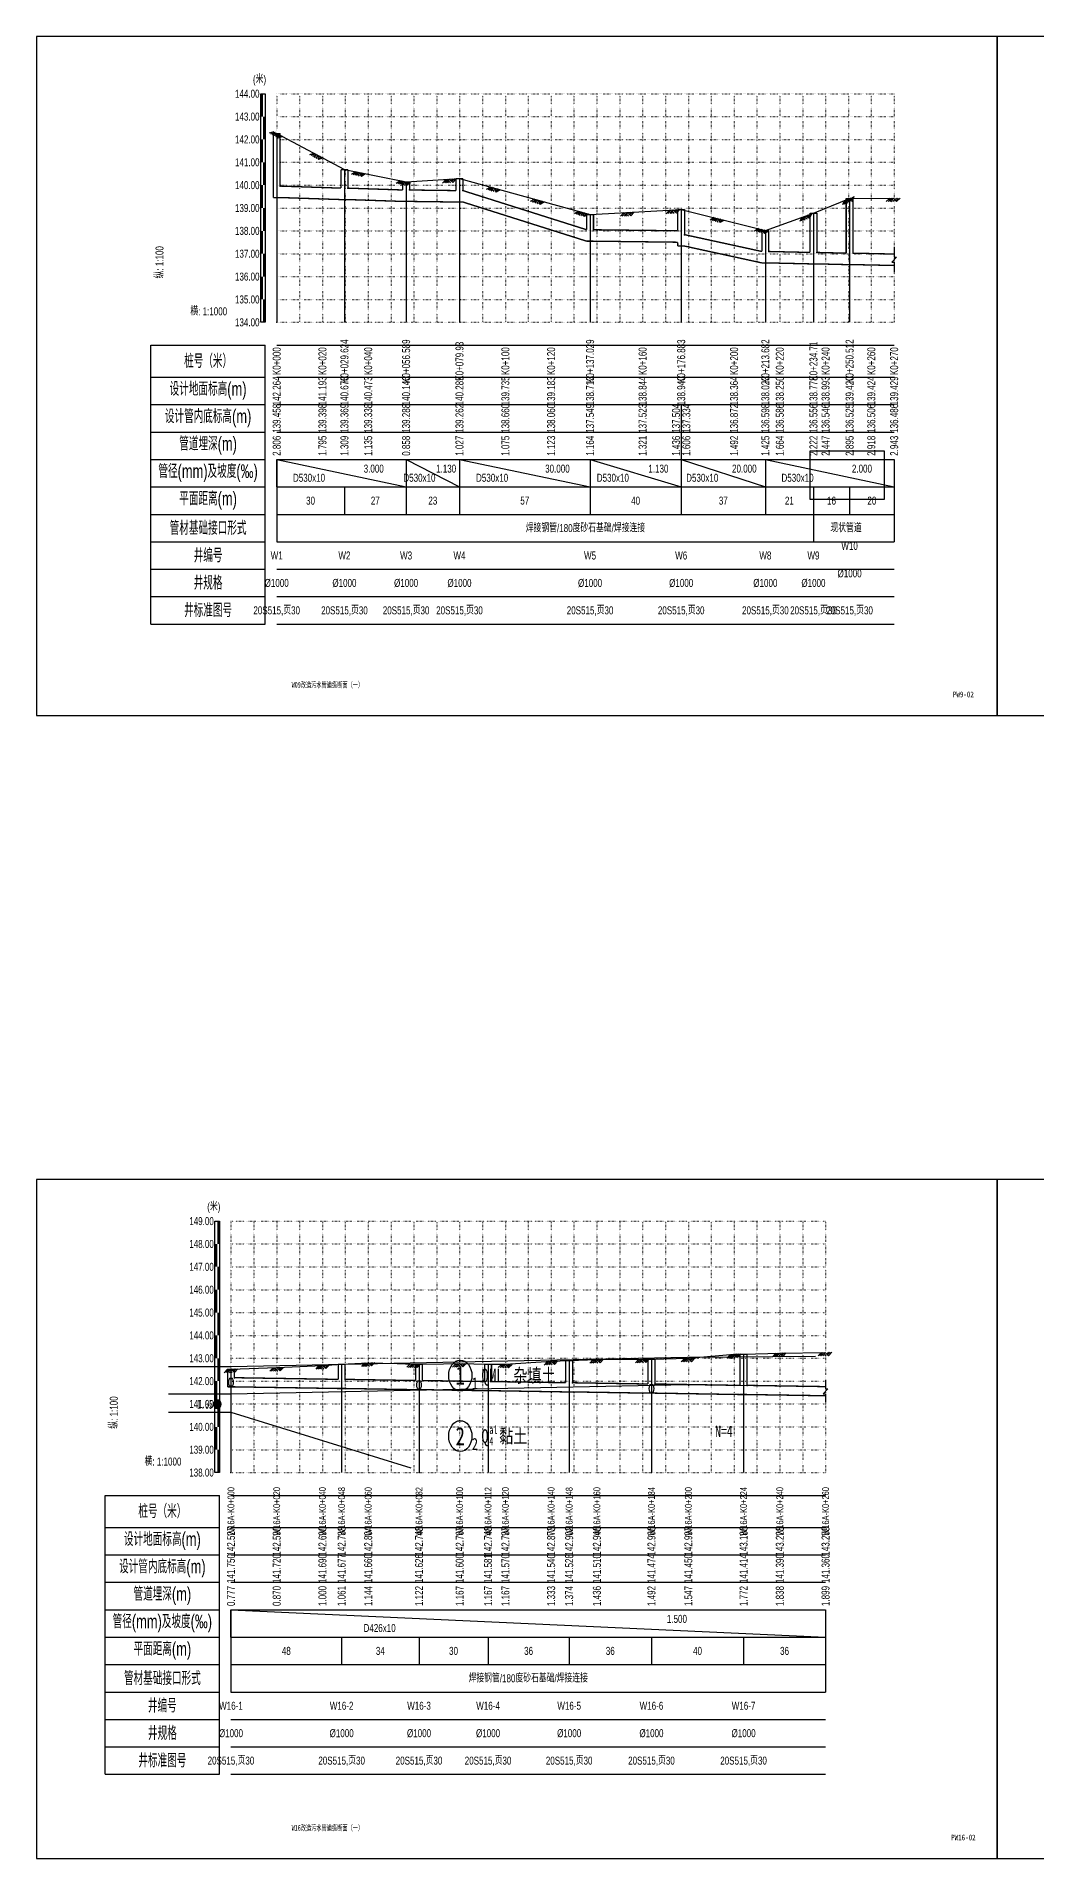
# Model space of a CAD drawing. Extents: x 529262 to 576451, y 2694391 to 2717535.
# Drawn here: x 571451 to 571889, y 2709947 to 2710744 of the extents above; entities that cross this region are included whole.
import ezdxf
from ezdxf.enums import TextEntityAlignment as Align
from ezdxf.xclip import XClip

# ---------------------------------------------------------------- set-up
doc = ezdxf.new("R2010")
doc.units = 0
doc.header["$XCLIPFRAME"] = 0
doc.linetypes.add('DOT', pattern=[6.35, 0, -6.35])
for name, color, linetype in [('GiCAD_PouMian', 7, 'Continuous'), ('GICAD_QUYANG', 7, 'Continuous'), ('GPSCOMMON', 7, 'Continuous'), ('P-说明', 7, 'Continuous'), ('PP-COM', 7, 'Continuous'), ('图框线', 7, 'Continuous'), ('地质-地层符号', 3, 'Continuous'), ('地质-地层线', 7, 'Continuous'), ('地质-地面线', 7, 'Continuous'), ('地质-标贯', 7, 'Continuous'), ('纵断_分栏文字', 7, 'Continuous'), ('纵断_分栏线', 5, 'Continuous'), ('纵断_地面线', 3, 'Continuous'), ('纵断_标注', 2, 'Continuous'), ('纵断_标注_支管', 2, 'Continuous'), ('纵断_表头', 2, 'Continuous'), ('纵断_设计线', 1, 'Continuous'), ('纵断_高程网格', 8, 'DOT')]:
    doc.layers.add(name, color=color, linetype=linetype)
for name, color, linetype, lineweight in [('外框_TK', 2, 'Continuous', 15), ('纵断污水井', 7, 'Continuous', 60), ('纵断污水管', 224, 'Continuous', 60)]:
    doc.layers.add(name, color=color, linetype=linetype, lineweight=lineweight)
doc.styles.add('JieTuHzTxt', font='smsim.shx', dxfattribs={"width": 0.7, "bigfont": 'smfs.shx'})
doc.styles.add('SEMDI', font='smsim.shx', dxfattribs={"width": 0.75, "bigfont": 'smfs.shx'})
doc.styles.get("Standard").update_dxf_attribs({"font": '', "height": 2.5, "bigfont": 'smfs.shx'})
doc.styles.add('地层编号', font='', dxfattribs={"width": 0.7, "height": 4})
doc.styles.add('宋体', font='', dxfattribs={"width": 0.75})
doc.styles.add('岩土名称', font='', dxfattribs={"width": 0.7, "height": 3})
doc.styles.add('时代', font='', dxfattribs={"width": 0.7, "height": 3})
doc.styles.add('标贯动探', font='', dxfattribs={"width": 0.7, "height": 2.5})
doc.styles.get('Standard').set_extended_font_data('FangSong_GB2312')
doc.styles.get('地层编号').set_extended_font_data('FangSong_GB2312')
doc.styles.get('宋体').set_extended_font_data('SimSun')
doc.styles.get('岩土名称').set_extended_font_data('FangSong_GB2312')
doc.styles.get('时代').set_extended_font_data('FangSong_GB2312')
doc.styles.get('标贯动探').set_extended_font_data('FangSong_GB2312')
doc.linetypes.add('bzhjcx', pattern='A,0.001,[2,XX1.shx,S=1,R=0,X=1,Y=0],-2', length=2.001)

# ---------------------------------------------------------------- blocks, each defined once
blk = doc.blocks.new('A3WK')
at = {"layer": '图框线'}
blk.add_lwpolyline([(0, 0), (420, 0), (420, 297), (0, 297), (0, 0)], dxfattribs=at)
blk = doc.blocks.new('市政排水（YZ）_zdbt')
at = {"color": 0, "linetype": 'ByBlock', "lineweight": -2}
for p, q in [((-50, 0), (0, 0)), ((-50, -122), (-50, 0)), ((0, -122), (0, 0)), ((-50, -14), (0, -14)), ((-50, -26), (0, -26)), ((-50, -38), (0, -38)), ((-50, -50), (0, -50)), ((-50, -62), (0, -62)), ((-50, -74), (0, -74)), ((-50, -86), (0, -86)), ((-50, -98), (0, -98)), ((-50, -110), (0, -110)), ((-50, -122), (0, -122))]:
    blk.add_line(p, q, dxfattribs=at)
at = {"color": 0, "linetype": 'ByBlock', "lineweight": -2, "char_height": 6, "attachment_point": 5, "style": 'JieTuHzTxt'}
for s, insert in [('桩号（米）', (-25, -7)), ('设计地面标高(m)', (-25, -20)), ('设计管内底标高(m)', (-25, -32)), ('管道埋深(m)', (-25, -44)), ('管径(mm)及坡度(‰)', (-25, -56)), ('平面距离(m)', (-25, -68)), ('管材基础接口形式', (-25, -80)), ('井编号', (-25, -92)), ('井规格', (-25, -104)), ('井标准图号', (-25, -116))]:
    blk.add_mtext(s, dxfattribs=dict(at, insert=insert))
blk = doc.blocks.new('VSDesignLineBlock')
at = {"color": 0, "linetype": 'Continuous'}
for p, q in [((-1.5, 0), (-3, -1.5)), ((-0.75, 0), (-2.25, -1.5)), ((0, 0), (-1.5, -1.5)), ((0, 0), (1.5, -1.5)), ((1.5, 0), (0.75, -0.75)), ((2.25, 0), (1.12, -1.12)), ((3, 0), (1.5, -1.5)), ((-0.98, -0.98), (-0.46, -1.5)), ((-0.5, -0.5), (0.5, -1.5))]:
    blk.add_line(p, q, dxfattribs=at)
blk = doc.blocks.new('A$C1B0B6F20')
at = {"layer": 'GiCAD_PouMian'}
h = blk.add_hatch(color=8, dxfattribs=at)
edge = h.paths.add_edge_path()
edge.add_arc((-4, -8.25), 1, 0, 360)
at = {"layer": 'GICAD_QUYANG', "color": 8}
blk.add_circle((-4, -8.25), 1, dxfattribs=at)
at = {"layer": '地质-地层符号', "color": 8, "linetype": 'Continuous'}
for centre in [(66.86, -1.98), (199.99, -1.12), (66.86, -15.23), (199.99, -19.25), (66.86, -33.1), (199.99, -42.62)]:
    blk.add_ellipse(centre, major_axis=(0, 3.38), ratio=1, dxfattribs=at)
at = {"layer": '地质-地层线', "color": 8}
for p, q in [((0, -6), (132.95, -3.95)), ((132.95, -3.95), (266.25, -5.29)), ((-20, -6), (0, -6)), ((266.25, -5.29), (286.25, -5.29))]:
    blk.add_line(p, q, dxfattribs=at)
at = {"layer": '地质-地层线', "color": 8, "linetype": 'bzhjcx'}
for p, q in [((-20, -10), (0, -10)), ((0, -10), (132.95, -40.95)), ((132.95, -40.95), (266.25, -26.79)), ((266.25, -26.79), (286.25, -26.79))]:
    blk.add_line(p, q, dxfattribs=at)
at = {"layer": '地质-地面线', "color": 8, "linetype": 'Continuous'}
for p, q in [((-20, 0), (0, 0)), ((0, 0), (132.95, 2.05)), ((132.95, 2.05), (266.25, 2.71)), ((266.25, 2.71), (286.25, 2.71))]:
    blk.add_line(p, q, dxfattribs=at)
at = {"layer": 'GICAD_QUYANG', "color": 8, "linetype": 'Continuous', "width": 0.7}
blk.add_text('1.65', height=2, dxfattribs=at).set_placement((-9.87, -9.25))
at = {"layer": '地质-地层符号', "color": 8, "linetype": 'Continuous'}
for s, height, style, p in [('1', 4, '地层编号', (198.6, -3.12)), ('Q', 3, '时代', (206.17, -2.62)), ('ML', 3, '时代', (208.45, -2.62)), ('杂填土', 3, '岩土名称', (215.47, -2.62)), ('1', 4, '地层编号', (65.48, -3.98)), ('1', 2.6, '地层编号', (70.24, -4.98)), ('Q', 3, '时代', (73.04, -3.48)), ('ML', 3, '时代', (75.32, -3.48)), ('杂填土', 3, '岩土名称', (82.35, -3.48)), ('1', 2.6, '地层编号', (203.37, -4.12)), ('2', 4, '地层编号', (65.48, -17.23)), ('2', 2.6, '地层编号', (70.24, -18.23)), ('Q', 3, '时代', (73.04, -16.73)), ('黏土', 3, '岩土名称', (78.19, -16.73)), ('2', 4, '地层编号', (198.6, -21.25)), ('2', 2.6, '地层编号', (203.37, -22.25)), ('Q', 3, '时代', (206.17, -20.75)), ('黏土', 3, '岩土名称', (211.32, -20.75)), ('5', 4, '地层编号', (65.48, -35.1)), ('C', 3, '时代', (71.24, -34.6)), ('石灰岩', 3, '岩土名称', (74.32, -34.6)), ('5', 4, '地层编号', (198.6, -44.62)), ('C', 3, '时代', (204.37, -44.12)), ('石灰岩', 3, '岩土名称', (207.45, -44.12))]:
    blk.add_text(s, height=height, dxfattribs=dict(at, style=style)).set_placement(p)
at = {"layer": '地质-地层符号', "color": 8, "linetype": 'Continuous', "style": '时代', "width": 0.8}
for s, p in [('4', (75.32, -17.23)), ('al', (75.32, -14.73)), ('4', (208.45, -21.25)), ('al', (208.45, -18.75))]:
    blk.add_text(s, height=1.8, dxfattribs=at).set_placement(p)
at = {"layer": '地质-标贯', "color": 8, "linetype": 'Continuous', "style": '标贯动探'}
for s, p in [('N=4', (141.15, -15.45)), ('N=5', (274.45, -21.79))]:
    blk.add_text(s, height=2.5, dxfattribs=at).set_placement(p)
blk = doc.blocks.new('A3_CdSzy')
at = {"layer": '外框_TK', "const_width": 0.1}
blk.add_lwpolyline([(0, 297), (420, 297), (420, 0), (0, 0)], close=True, dxfattribs=at)

msp = doc.modelspace()

# ---------------------------------------------------------------- linework, layer by layer
for p in [(571557.768, 2710678.095), (571587.392, 2710677.206), (571614.356, 2710676.398), (571637.697, 2710676.134), (571694.797, 2710659.004), (571734.65, 2710656.854), (571771.449, 2710649.498), (571792.478, 2710649.077), (571808.279, 2710648.761), (571537.769, 2710156.858), (571586.165, 2710156.132), (571620.007, 2710155.624), (571650.19, 2710155.171), (571685.656, 2710154.639), (571721.643, 2710154.1), (571761.921, 2710153.495)]:
    msp.add_point(p)
at = {"layer": 'Defpoints', "color": 1}
msp.add_lwpolyline([(571789.503, 2710562.229), (571821.869, 2710562.229), (571821.869, 2710541.018), (571789.503, 2710541.018)], close=True, dxfattribs=at)
at = {"layer": 'GPSCOMMON'}
for p in [(571556.268, 2710618.514), (571536.269, 2710115.361)]:
    msp.add_point(p, dxfattribs=at)
at = {"layer": 'PP-COM'}
for p, q in [((571451.269, 2710446.518), (576451.269, 2710446.518)), ((571451.269, 2709946.518), (576451.269, 2709946.518))]:
    msp.add_line(p, q, dxfattribs=at)
at = {"layer": '纵断_分栏文字'}
for p, q in [((571554.768, 2710701.149), (571557.768, 2710701.149)), ((571584.392, 2710685.291), (571587.392, 2710685.291)), ((571611.356, 2710679.971), (571614.356, 2710679.971)), ((571634.697, 2710681.407), (571637.697, 2710681.407)), ((571805.279, 2710672.709), (571808.279, 2710672.709)), ((571691.797, 2710665.638), (571694.797, 2710665.638)), ((571731.65, 2710667.915), (571734.65, 2710667.915)), ((571789.478, 2710666.293), (571792.478, 2710666.293)), ((571768.449, 2710658.745), (571771.449, 2710658.745)), ((571733.15, 2710582.514), (571733.15, 2710570.514)), ((571733.15, 2710570.514), (571733.15, 2710558.514)), ((571556.268, 2710558.514), (571556.268, 2710546.514)), ((571556.268, 2710558.514), (571556.268, 2710546.514)), ((571556.268, 2710546.514), (571556.268, 2710558.514)), ((571556.268, 2710558.514), (571612.856, 2710546.514)), ((571612.856, 2710558.514), (571612.856, 2710546.514)), ((571612.856, 2710558.514), (571636.197, 2710546.514)), ((571636.197, 2710558.514), (571636.197, 2710546.514)), ((571636.197, 2710558.514), (571693.297, 2710546.514)), ((571693.297, 2710558.514), (571693.297, 2710546.514)), ((571693.297, 2710558.514), (571733.15, 2710546.514)), ((571733.15, 2710558.514), (571733.15, 2710546.514)), ((571733.15, 2710558.514), (571769.949, 2710546.514)), ((571769.949, 2710558.514), (571769.949, 2710546.514)), ((571769.949, 2710558.514), (571826.268, 2710546.514)), ((571826.268, 2710558.514), (571826.268, 2710546.514)), ((571556.268, 2710546.514), (571556.268, 2710534.514)), ((571585.892, 2710546.514), (571585.892, 2710534.514)), ((571612.856, 2710546.514), (571612.856, 2710534.514)), ((571636.197, 2710546.514), (571636.197, 2710534.514)), ((571693.297, 2710546.514), (571693.297, 2710534.514)), ((571733.15, 2710546.514), (571733.15, 2710534.514)), ((571769.949, 2710546.514), (571769.949, 2710534.514)), ((571790.978, 2710546.514), (571790.978, 2710522.514)), ((571806.779, 2710546.514), (571806.779, 2710534.514)), ((571826.268, 2710546.514), (571826.268, 2710534.514)), ((571556.268, 2710534.514), (571556.268, 2710522.514)), ((571556.268, 2710534.514), (571556.268, 2710522.514)), ((571826.268, 2710534.514), (571826.268, 2710522.514)), ((571583.165, 2710162.739), (571586.165, 2710162.739)), ((571617.007, 2710162.844), (571620.007, 2710162.844)), ((571647.19, 2710162.845), (571650.19, 2710162.845)), ((571682.656, 2710164.379), (571685.656, 2710164.379)), ((571718.643, 2710165.016), (571721.643, 2710165.016)), ((571758.921, 2710167.221), (571761.921, 2710167.221)), ((571534.769, 2710160.631), (571537.769, 2710160.631)), ((571536.269, 2710055.361), (571536.269, 2710043.361)), ((571536.269, 2710055.361), (571536.269, 2710043.361)), ((571536.269, 2710043.361), (571536.269, 2710055.361)), ((571536.269, 2710055.361), (571796.269, 2710043.361)), ((571796.269, 2710055.361), (571796.269, 2710043.361)), ((571536.269, 2710043.361), (571536.269, 2710031.361)), ((571584.665, 2710043.361), (571584.665, 2710031.361)), ((571618.507, 2710043.361), (571618.507, 2710031.361)), ((571648.69, 2710043.361), (571648.69, 2710031.361)), ((571684.156, 2710043.361), (571684.156, 2710031.361)), ((571720.143, 2710043.361), (571720.143, 2710031.361)), ((571760.421, 2710043.361), (571760.421, 2710031.361)), ((571796.269, 2710043.361), (571796.269, 2710031.361)), ((571536.269, 2710031.361), (571536.269, 2710019.361)), ((571536.269, 2710031.361), (571536.269, 2710019.361)), ((571796.269, 2710031.361), (571796.269, 2710019.361))]:
    msp.add_line(p, q, dxfattribs=at)
at = {"layer": '纵断_分栏线'}
for p, q in [((571556.268, 2710608.514), (571826.268, 2710608.514)), ((571556.268, 2710594.514), (571826.268, 2710594.514)), ((571556.268, 2710582.514), (571826.268, 2710582.514)), ((571556.268, 2710570.514), (571826.268, 2710570.514)), ((571556.268, 2710558.514), (571826.268, 2710558.514)), ((571556.268, 2710546.514), (571826.268, 2710546.514)), ((571556.268, 2710534.514), (571826.268, 2710534.514)), ((571556.268, 2710522.514), (571826.268, 2710522.514)), ((571556.268, 2710510.514), (571826.268, 2710510.514)), ((571556.268, 2710498.514), (571826.268, 2710498.514)), ((571556.268, 2710486.514), (571826.268, 2710486.514)), ((571536.269, 2710105.361), (571796.269, 2710105.361)), ((571536.269, 2710091.361), (571796.269, 2710091.361)), ((571536.269, 2710079.361), (571796.269, 2710079.361)), ((571536.269, 2710067.361), (571796.269, 2710067.361)), ((571536.269, 2710055.361), (571796.269, 2710055.361)), ((571536.269, 2710043.361), (571796.269, 2710043.361)), ((571536.269, 2710031.361), (571796.269, 2710031.361)), ((571536.269, 2710019.361), (571796.269, 2710019.361)), ((571536.269, 2710007.361), (571796.269, 2710007.361)), ((571536.269, 2709995.361), (571796.269, 2709995.361)), ((571536.269, 2709983.361), (571796.269, 2709983.361))]:
    msp.add_line(p, q, dxfattribs=at)
at = {"layer": '纵断_地面线'}
msp.add_lwpolyline([(571536.269, 2710160.631), (571556.269, 2710161.261), (571576.269, 2710162.261), (571584.665, 2710162.739), (571596.27, 2710163.401), (571596.348, 2710163.399), (571609.016, 2710163.031), (571616.27, 2710162.821), (571618.507, 2710162.844), (571629.223, 2710162.957), (571636.27, 2710163.031), (571648.69, 2710162.845), (571656.27, 2710162.731), (571676.27, 2710164.091), (571684.156, 2710164.379), (571696.27, 2710164.821), (571716.27, 2710164.941), (571720.143, 2710165.016), (571736.27, 2710165.331), (571756.27, 2710167.111), (571760.421, 2710167.221), (571776.27, 2710167.641), (571796.269, 2710167.951)], dxfattribs=at)
at = {"layer": '纵断_标注'}
for p, q in [((571556.268, 2710701.149), (571556.268, 2710618.514)), ((571585.892, 2710685.291), (571585.892, 2710618.514)), ((571612.856, 2710679.971), (571612.856, 2710618.514)), ((571636.197, 2710681.407), (571636.197, 2710618.514)), ((571806.779, 2710672.709), (571806.779, 2710618.514)), ((571693.297, 2710665.638), (571693.297, 2710618.514)), ((571733.15, 2710667.915), (571733.15, 2710618.514)), ((571790.978, 2710666.293), (571790.978, 2710618.514)), ((571769.949, 2710658.745), (571769.949, 2710618.514)), ((571584.665, 2710162.739), (571584.665, 2710115.361)), ((571618.507, 2710162.844), (571618.507, 2710115.361)), ((571648.69, 2710162.845), (571648.69, 2710115.361)), ((571684.156, 2710164.379), (571684.156, 2710115.361)), ((571720.143, 2710165.016), (571720.143, 2710115.361)), ((571760.421, 2710167.221), (571760.421, 2710115.361)), ((571536.269, 2710160.631), (571536.269, 2710115.361))]:
    msp.add_line(p, q, dxfattribs=at)
for points in [[(571501.268, 2710618.514, 0, 0, 0), (571501.268, 2710643.847, 1, 0, 0), (571501.268, 2710651.847, 0, 0, 0)], [(571501.268, 2710618.514, 0, 0, 0), (571526.601, 2710618.514, 1, 0, 0), (571534.601, 2710618.514, 0, 0, 0)], [(571481.269, 2710115.361, 0, 0, 0), (571481.269, 2710140.694, 1, 0, 0), (571481.269, 2710148.694, 0, 0, 0)], [(571481.269, 2710115.361, 0, 0, 0), (571506.603, 2710115.361, 1, 0, 0), (571514.603, 2710115.361, 0, 0, 0)]]:
    msp.add_lwpolyline(points, format="xyseb", dxfattribs=at)
for points in [[(571826.268, 2710651.371), (571826.268, 2710646.971), (571827.268, 2710646.971), (571825.268, 2710644.771), (571826.268, 2710644.771), (571826.268, 2710640.371)], [(571796.269, 2710155.958), (571796.269, 2710152.058), (571797.269, 2710152.058), (571795.269, 2710149.858), (571796.269, 2710149.858), (571796.269, 2710145.958)]]:
    msp.add_lwpolyline(points, dxfattribs=at)
msp.add_point((571731.65, 2710652.704), dxfattribs=at)
at = {"layer": '纵断_标注_支管'}
for p in [(571536.269, 2710115.361), (571618.507, 2710115.361), (571720.143, 2710115.361)]:
    msp.add_point(p, dxfattribs=at)
at = {"layer": '纵断_表头', "const_width": 1}
for points in [[(571549.768, 2710708.514), (571549.768, 2710718.514)], [(571550.768, 2710698.514), (571550.768, 2710708.514)], [(571549.768, 2710688.514), (571549.768, 2710698.514)], [(571550.768, 2710678.514), (571550.768, 2710688.514)], [(571549.768, 2710668.514), (571549.768, 2710678.514)], [(571550.768, 2710658.514), (571550.768, 2710668.514)], [(571549.768, 2710648.514), (571549.768, 2710658.514)], [(571550.768, 2710638.514), (571550.768, 2710648.514)], [(571549.768, 2710628.514), (571549.768, 2710638.514)], [(571550.768, 2710618.514), (571550.768, 2710628.514)], [(571530.769, 2710215.361), (571530.769, 2710225.361)], [(571529.769, 2710205.361), (571529.769, 2710215.361)], [(571530.769, 2710195.361), (571530.769, 2710205.361)], [(571529.769, 2710185.361), (571529.769, 2710195.361)], [(571530.769, 2710175.361), (571530.769, 2710185.361)], [(571529.769, 2710165.361), (571529.769, 2710175.361)], [(571530.769, 2710155.361), (571530.769, 2710165.361)], [(571529.769, 2710145.361), (571529.769, 2710155.361)], [(571530.769, 2710135.361), (571530.769, 2710145.361)], [(571529.769, 2710125.361), (571529.769, 2710135.361)], [(571530.769, 2710115.361), (571530.769, 2710125.361)]]:
    msp.add_lwpolyline(points, dxfattribs=at)
at = {"layer": '纵断_表头'}
for points in [[(571551.268, 2710618.514), (571549.268, 2710618.514), (571549.268, 2710718.514), (571551.268, 2710718.514), (571551.268, 2710618.514)], [(571531.269, 2710115.361), (571529.269, 2710115.361), (571529.269, 2710225.361), (571531.269, 2710225.361), (571531.269, 2710115.361)]]:
    msp.add_lwpolyline(points, dxfattribs=at)
at = {"layer": '纵断_设计线'}
for points in [[(571556.268, 2710701.149), (571585.892, 2710685.291), (571612.856, 2710679.971), (571636.197, 2710681.407), (571693.297, 2710665.638), (571733.15, 2710667.915), (571769.949, 2710658.745), (571790.978, 2710666.293), (571806.779, 2710672.709), (571826.268, 2710672.808)], [(571536.269, 2710160.631), (571556.269, 2710161.261), (571576.269, 2710162.261), (571584.665, 2710162.739), (571596.27, 2710163.401), (571596.348, 2710163.399), (571609.016, 2710163.031), (571616.27, 2710162.821), (571618.507, 2710162.844), (571629.223, 2710162.957), (571636.27, 2710163.031), (571648.69, 2710162.845), (571656.27, 2710162.731), (571676.27, 2710164.091), (571684.156, 2710164.379), (571696.27, 2710164.821), (571716.27, 2710164.941), (571720.143, 2710165.016), (571736.27, 2710165.331), (571756.27, 2710167.111), (571760.421, 2710167.221), (571776.27, 2710167.641), (571796.269, 2710167.951)]]:
    msp.add_lwpolyline(points, dxfattribs=at)
at = {"layer": '纵断_高程网格', "ltscale": 0.0787}
for p, q in [((571556.268, 2710718.514), (571826.268, 2710718.514)), ((571556.268, 2710718.514), (571556.268, 2710618.514)), ((571566.268, 2710718.514), (571566.268, 2710618.514)), ((571576.268, 2710718.514), (571576.268, 2710618.514)), ((571586.268, 2710718.514), (571586.268, 2710618.514)), ((571596.268, 2710718.514), (571596.268, 2710618.514)), ((571606.268, 2710718.514), (571606.268, 2710618.514)), ((571616.268, 2710718.514), (571616.268, 2710618.514)), ((571626.268, 2710718.514), (571626.268, 2710618.514)), ((571636.268, 2710718.514), (571636.268, 2710618.514)), ((571646.268, 2710718.514), (571646.268, 2710618.514)), ((571656.268, 2710718.514), (571656.268, 2710618.514)), ((571666.268, 2710718.514), (571666.268, 2710618.514)), ((571676.268, 2710718.514), (571676.268, 2710618.514)), ((571686.268, 2710718.514), (571686.268, 2710618.514)), ((571696.268, 2710718.514), (571696.268, 2710618.514)), ((571706.268, 2710718.514), (571706.268, 2710618.514)), ((571716.268, 2710718.514), (571716.268, 2710618.514)), ((571726.268, 2710718.514), (571726.268, 2710618.514)), ((571736.268, 2710718.514), (571736.268, 2710618.514)), ((571746.268, 2710718.514), (571746.268, 2710618.514)), ((571756.268, 2710718.514), (571756.268, 2710618.514)), ((571766.268, 2710718.514), (571766.268, 2710618.514)), ((571776.268, 2710718.514), (571776.268, 2710618.514)), ((571786.268, 2710718.514), (571786.268, 2710618.514)), ((571796.268, 2710718.514), (571796.268, 2710618.514)), ((571806.268, 2710718.514), (571806.268, 2710618.514)), ((571816.268, 2710718.514), (571816.268, 2710618.514)), ((571826.268, 2710718.514), (571826.268, 2710618.514)), ((571556.268, 2710708.514), (571826.268, 2710708.514)), ((571556.268, 2710698.514), (571826.268, 2710698.514)), ((571556.268, 2710688.514), (571826.268, 2710688.514)), ((571556.268, 2710678.514), (571826.268, 2710678.514)), ((571556.268, 2710668.514), (571826.268, 2710668.514)), ((571556.268, 2710658.514), (571826.268, 2710658.514)), ((571556.268, 2710648.514), (571826.268, 2710648.514)), ((571556.268, 2710638.514), (571826.268, 2710638.514)), ((571556.268, 2710628.514), (571826.268, 2710628.514)), ((571556.268, 2710618.514), (571826.268, 2710618.514)), ((571536.269, 2710225.361), (571796.269, 2710225.361)), ((571536.269, 2710225.361), (571536.269, 2710115.361)), ((571546.269, 2710225.361), (571546.269, 2710115.361)), ((571556.269, 2710225.361), (571556.269, 2710115.361)), ((571566.269, 2710225.361), (571566.269, 2710115.361)), ((571576.269, 2710225.361), (571576.269, 2710115.361)), ((571586.269, 2710225.361), (571586.269, 2710115.361)), ((571596.269, 2710225.361), (571596.269, 2710115.361)), ((571606.269, 2710225.361), (571606.269, 2710115.361)), ((571616.269, 2710225.361), (571616.269, 2710115.361)), ((571626.269, 2710225.361), (571626.269, 2710115.361)), ((571636.269, 2710225.361), (571636.269, 2710115.361)), ((571646.269, 2710225.361), (571646.269, 2710115.361)), ((571656.269, 2710225.361), (571656.269, 2710115.361)), ((571666.269, 2710225.361), (571666.269, 2710115.361)), ((571676.269, 2710225.361), (571676.269, 2710115.361)), ((571686.269, 2710225.361), (571686.269, 2710115.361)), ((571696.269, 2710225.361), (571696.269, 2710115.361)), ((571706.269, 2710225.361), (571706.269, 2710115.361)), ((571716.269, 2710225.361), (571716.269, 2710115.361)), ((571726.269, 2710225.361), (571726.269, 2710115.361)), ((571736.269, 2710225.361), (571736.269, 2710115.361)), ((571746.269, 2710225.361), (571746.269, 2710115.361)), ((571756.269, 2710225.361), (571756.269, 2710115.361)), ((571766.269, 2710225.361), (571766.269, 2710115.361)), ((571776.269, 2710225.361), (571776.269, 2710115.361)), ((571786.269, 2710225.361), (571786.269, 2710115.361)), ((571796.269, 2710225.361), (571796.269, 2710115.361)), ((571536.269, 2710215.361), (571796.269, 2710215.361)), ((571536.269, 2710205.361), (571796.269, 2710205.361)), ((571536.269, 2710195.361), (571796.269, 2710195.361)), ((571536.269, 2710185.361), (571796.269, 2710185.361)), ((571536.269, 2710175.361), (571796.269, 2710175.361)), ((571536.269, 2710165.361), (571796.269, 2710165.361)), ((571536.269, 2710155.361), (571796.269, 2710155.361)), ((571536.269, 2710145.361), (571796.269, 2710145.361)), ((571536.269, 2710135.361), (571796.269, 2710135.361)), ((571536.269, 2710125.361), (571796.269, 2710125.361)), ((571536.269, 2710115.361), (571796.269, 2710115.361))]:
    msp.add_line(p, q, dxfattribs=at)
at = {"layer": '纵断污水井', "const_width": 0.6}
for points in [[(571554.768, 2710701.149), (571554.768, 2710673.095)], [(571557.768, 2710701.149), (571557.768, 2710678.094)], [(571584.392, 2710685.291), (571584.392, 2710677.206)], [(571587.392, 2710685.291), (571587.392, 2710677.204)], [(571611.356, 2710679.971), (571611.356, 2710676.398)], [(571614.356, 2710679.971), (571614.356, 2710676.394)], [(571634.697, 2710681.407), (571634.697, 2710676.134)], [(571637.697, 2710681.407), (571637.697, 2710676.134)], [(571554.768, 2710673.094), (571557.768, 2710673.094)], [(571584.392, 2710672.204), (571587.392, 2710672.204)], [(571611.356, 2710671.394), (571614.356, 2710671.394)], [(571634.697, 2710671.134), (571637.697, 2710671.134)], [(571805.279, 2710672.709), (571805.279, 2710648.761)], [(571808.279, 2710672.709), (571808.279, 2710648.764)], [(571691.797, 2710665.638), (571691.797, 2710659.004)], [(571694.797, 2710665.638), (571694.797, 2710659.004)], [(571731.65, 2710667.915), (571731.65, 2710658.554)], [(571734.65, 2710667.915), (571734.65, 2710656.854)], [(571789.478, 2710666.293), (571789.478, 2710649.077)], [(571792.478, 2710666.293), (571792.478, 2710649.074)], [(571768.449, 2710658.745), (571768.449, 2710649.494)], [(571771.449, 2710658.745), (571771.449, 2710649.494)], [(571691.797, 2710654.004), (571694.797, 2710654.004)], [(571731.65, 2710651.854), (571731.65, 2710653.554)], [(571731.65, 2710651.854), (571734.65, 2710651.854)], [(571768.449, 2710644.494), (571771.449, 2710644.494)], [(571789.478, 2710644.074), (571792.478, 2710644.074)], [(571805.279, 2710643.764), (571808.279, 2710643.764)], [(571583.165, 2710162.739), (571583.165, 2710156.132)], [(571586.165, 2710162.739), (571586.165, 2710156.131)], [(571617.007, 2710162.844), (571617.007, 2710155.624)], [(571620.007, 2710162.844), (571620.007, 2710155.621)], [(571647.19, 2710162.845), (571647.19, 2710155.171)], [(571650.19, 2710162.845), (571650.19, 2710155.171)], [(571682.656, 2710164.379), (571682.656, 2710154.639)], [(571685.656, 2710164.379), (571685.656, 2710154.641)], [(571718.643, 2710165.016), (571718.643, 2710154.1)], [(571721.643, 2710165.016), (571721.643, 2710154.101)], [(571758.921, 2710167.221), (571758.921, 2710153.495)], [(571761.921, 2710167.221), (571761.921, 2710153.501)], [(571534.769, 2710160.631), (571534.769, 2710152.858)], [(571537.769, 2710160.631), (571537.769, 2710156.861)], [(571534.769, 2710152.861), (571537.769, 2710152.861)], [(571583.165, 2710152.131), (571586.165, 2710152.131)], [(571617.007, 2710151.621), (571620.007, 2710151.621)], [(571647.19, 2710151.171), (571650.19, 2710151.171)], [(571682.656, 2710150.641), (571685.656, 2710150.641)], [(571718.643, 2710150.101), (571721.643, 2710150.101)], [(571758.921, 2710149.501), (571761.921, 2710149.501)]]:
    msp.add_lwpolyline(points, dxfattribs=at)
at = {"layer": '纵断污水管', "const_width": 0.6}
for points in [[(571557.768, 2710678.095), (571584.392, 2710677.206)], [(571557.768, 2710673.095), (571584.392, 2710672.206)], [(571587.392, 2710677.206), (571611.356, 2710676.398)], [(571587.392, 2710672.206), (571611.356, 2710671.398)], [(571614.356, 2710676.398), (571634.697, 2710676.134)], [(571614.356, 2710671.398), (571634.697, 2710671.134)], [(571637.697, 2710676.134), (571691.797, 2710659.004)], [(571637.697, 2710671.134), (571691.797, 2710654.004)], [(571694.797, 2710659.004), (571731.65, 2710658.554)], [(571734.65, 2710656.854), (571768.449, 2710649.494)], [(571694.797, 2710654.004), (571731.65, 2710653.554)], [(571734.65, 2710651.854), (571768.449, 2710644.494)], [(571771.449, 2710649.498), (571789.478, 2710649.077)], [(571792.478, 2710649.077), (571805.279, 2710648.761)], [(571808.279, 2710648.761), (571826.268, 2710648.371)], [(571771.449, 2710644.498), (571789.478, 2710644.077)], [(571792.478, 2710644.077), (571805.279, 2710643.761)], [(571808.279, 2710643.761), (571826.268, 2710643.371)], [(571537.769, 2710156.858), (571583.165, 2710156.132)], [(571586.165, 2710156.132), (571617.007, 2710155.624)], [(571620.007, 2710155.624), (571647.19, 2710155.171)], [(571650.19, 2710155.171), (571682.656, 2710154.639)], [(571685.656, 2710154.639), (571718.643, 2710154.1)], [(571721.643, 2710154.1), (571758.921, 2710153.495)], [(571761.921, 2710153.495), (571796.269, 2710152.958)], [(571537.769, 2710152.858), (571583.165, 2710152.132)], [(571586.165, 2710152.132), (571617.007, 2710151.624)], [(571620.007, 2710151.624), (571647.19, 2710151.171)], [(571650.19, 2710151.171), (571682.656, 2710150.639)], [(571685.656, 2710150.639), (571718.643, 2710150.1)], [(571721.643, 2710150.1), (571758.921, 2710149.495)], [(571761.921, 2710149.495), (571796.269, 2710148.958)]]:
    msp.add_lwpolyline(points, dxfattribs=at)
at = {"layer": '纵断污水管', "lineweight": 30}
for centre in [(571536.269, 2710154.858), (571618.507, 2710153.624), (571720.143, 2710152.1)]:
    msp.add_ellipse(centre, major_axis=(0, 2), ratio=0.5, dxfattribs=at)

# ---------------------------------------------------------------- block references
at = {"layer": 'GPSCOMMON'}
ref = msp.add_blockref('A$C1B0B6F20', (571536.269, 2710161.761), dxfattribs=dict(at, xscale=1.5, yscale=2))
XClip(ref).set_block_clipping_path([(-18.1715265717, -22.1959871249), (170.4127105577, 15.151154093)])
at = {"layer": '纵断_标注'}
for p, rotation in [((571556.268, 2710701.149), 331.8404700691477), ((571573.9, 2710691.71), 331.8404700691477), ((571592.169, 2710684.053), 348.838633808676), ((571611.791, 2710680.181), 348.838633808676), ((571631.735, 2710681.132), 3.520452479164921), ((571651.166, 2710677.273), 344.562242210748), ((571670.445, 2710671.949), 344.562242210748), ((571805.902, 2710672.353), 22.09929273933543), ((571825.832, 2710672.806), 0.2906571670471854), ((571689.723, 2710666.625), 344.562242210748), ((571709.563, 2710666.568), 3.269683448719717), ((571729.53, 2710667.708), 3.269683448719717), ((571749.038, 2710663.956), 346.0075153290277), ((571787.314, 2710664.978), 19.74404197968754), ((571768.445, 2710659.12), 346.0075153290277), ((571556.259, 2710161.261), 1.804220466240222), ((571576.234, 2710162.259), 2.862405226110886), ((571596.202, 2710163.397), 3.262245336141527), ((571616.194, 2710162.823), 358.3388879539846), ((571636.192, 2710163.03), 0.6015813967891485), ((571656.19, 2710162.732), 359.140628694547), ((571676.144, 2710164.082), 3.890120168162902), ((571696.131, 2710164.816), 2.090367984393664), ((571716.13, 2710164.94), 0.3437705521916294), ((571736.127, 2710165.328), 1.117126119446598), ((571756.048, 2710167.091), 5.085924088766076), ((571776.041, 2710167.635), 1.517982889003967), ((571796.038, 2710167.947), 0.8880134720432189), ((571536.269, 2710160.631), 1.804220466240222)]:
    msp.add_blockref('VSDesignLineBlock', p, dxfattribs=dict(at, rotation=rotation))
at = {"layer": '纵断_表头'}
for name, p in [('A3_CdSzy', (571451.268, 2710446.514)), ('A3WK', (571451.268, 2710446.514)), ('A3WK', (571451.269, 2710446.515)), ('A3_CdSzy', (571871.268, 2710446.514)), ('A3WK', (571871.268, 2710446.514)), ('A3WK', (571871.269, 2710446.515)), ('市政排水（YZ）_zdbt', (571551.268, 2710608.514)), ('A3WK', (571451.268, 2709946.514)), ('A3WK', (571451.269, 2709946.515)), ('A3WK', (571871.268, 2709946.514)), ('A3WK', (571871.269, 2709946.515)), ('市政排水（YZ）_zdbt', (571531.269, 2710105.361))]:
    msp.add_blockref(name, p, dxfattribs=at)

# ---------------------------------------------------------------- texts
at = {"layer": 'P-说明', "style": '宋体'}
for s, width, p in [('W09改造污水管道纵断面（一）', 0.65, (571578.466, 2710459.975)), ('PW9-02', 0.75, (571856.54, 2710455.745)), ('W16改造污水管道纵断面（一）', 0.65, (571578.466, 2709959.975)), ('PW16-02', 0.75, (571856.54, 2709955.745))]:
    msp.add_text(s, height=2.5, dxfattribs=dict(at, width=width)).set_placement(p, align=Align.MIDDLE_CENTER)
at = {"layer": '纵断_分栏文字', "style": 'SEMDI'}
for s, height, width, p in [('K0+029.624', 3.5, 0.75, (571585.892, 2710601.514)), ('K0+056.589', 3.5, 0.75, (571612.856, 2710601.514)), ('K0+079.93', 3.5, 0.75, (571636.197, 2710601.514)), ('K0+137.029', 3.5, 0.75, (571693.297, 2710601.514)), ('K0+176.883', 3.5, 0.75, (571733.15, 2710601.514)), ('K0+213.682', 3.5, 0.75, (571769.949, 2710601.514)), ('K0+234.71', 3.5, 0.75, (571790.978, 2710601.514)), ('K0+250.512', 3.5, 0.75, (571806.779, 2710601.514)), ('K0+000', 3.5, 0.75, (571556.268, 2710601.514)), ('K0+020', 3.5, 0.75, (571576.268, 2710601.514)), ('K0+040', 3.5, 0.75, (571596.268, 2710601.514)), ('K0+100', 3.5, 0.75, (571656.268, 2710601.514)), ('K0+120', 3.5, 0.75, (571676.268, 2710601.514)), ('K0+160', 3.5, 0.75, (571716.268, 2710601.514)), ('K0+200', 3.5, 0.75, (571756.268, 2710601.514)), ('K0+220', 3.5, 0.75, (571776.268, 2710601.514)), ('K0+240', 3.5, 0.75, (571796.268, 2710601.514)), ('K0+260', 3.5, 0.75, (571816.268, 2710601.514)), ('K0+270', 3.5, 0.75, (571826.268, 2710601.514)), ('142.264', 3.5, 0.75, (571556.268, 2710588.514)), ('141.193', 3.5, 0.75, (571576.268, 2710588.514)), ('140.678', 3.5, 0.75, (571585.892, 2710588.514)), ('140.473', 3.5, 0.75, (571596.268, 2710588.514)), ('140.146', 3.5, 0.75, (571612.856, 2710588.514)), ('140.289', 3.5, 0.75, (571636.197, 2710588.514)), ('139.735', 3.5, 0.75, (571656.268, 2710588.514)), ('139.183', 3.5, 0.75, (571676.268, 2710588.514)), ('138.713', 3.5, 0.75, (571693.297, 2710588.514)), ('138.844', 3.5, 0.75, (571716.268, 2710588.514)), ('138.940', 3.5, 0.75, (571733.15, 2710588.514)), ('138.364', 3.5, 0.75, (571756.268, 2710588.514)), ('138.023', 3.5, 0.75, (571769.949, 2710588.514)), ('138.250', 3.5, 0.75, (571776.268, 2710588.514)), ('138.778', 3.5, 0.75, (571790.978, 2710588.514)), ('138.993', 3.5, 0.75, (571796.268, 2710588.514)), ('139.420', 3.5, 0.75, (571806.779, 2710588.514)), ('139.424', 3.5, 0.75, (571816.268, 2710588.514)), ('139.429', 3.5, 0.75, (571826.268, 2710588.514)), ('139.458', 3.5, 0.75, (571556.268, 2710576.514)), ('139.398', 3.5, 0.75, (571576.268, 2710576.514)), ('139.369', 3.5, 0.75, (571585.892, 2710576.514)), ('139.338', 3.5, 0.75, (571596.268, 2710576.514)), ('139.288', 3.5, 0.75, (571612.856, 2710576.514)), ('139.262', 3.5, 0.75, (571636.197, 2710576.514)), ('138.660', 3.5, 0.75, (571656.268, 2710576.514)), ('138.060', 3.5, 0.75, (571676.268, 2710576.514)), ('137.549', 3.5, 0.75, (571693.297, 2710576.514)), ('137.523', 3.5, 0.75, (571716.268, 2710576.514)), ('137.504', 3.5, 0.75, (571730.9, 2710576.514)), ('137.334', 3.5, 0.75, (571735.4, 2710576.514)), ('136.872', 3.5, 0.75, (571756.268, 2710576.514)), ('136.598', 3.5, 0.75, (571769.949, 2710576.514)), ('136.586', 3.5, 0.75, (571776.268, 2710576.514)), ('136.556', 3.5, 0.75, (571790.978, 2710576.514)), ('136.546', 3.5, 0.75, (571796.268, 2710576.514)), ('136.525', 3.5, 0.75, (571806.779, 2710576.514)), ('136.506', 3.5, 0.75, (571816.268, 2710576.514)), ('136.486', 3.5, 0.75, (571826.268, 2710576.514)), ('2.806', 3.5, 0.75, (571556.268, 2710564.514)), ('1.795', 3.5, 0.75, (571576.268, 2710564.514)), ('1.309', 3.5, 0.75, (571585.892, 2710564.514)), ('1.135', 3.5, 0.75, (571596.268, 2710564.514)), ('0.858', 3.5, 0.75, (571612.856, 2710564.514)), ('1.027', 3.5, 0.75, (571636.197, 2710564.514)), ('1.075', 3.5, 0.75, (571656.268, 2710564.514)), ('1.123', 3.5, 0.75, (571676.268, 2710564.514)), ('1.164', 3.5, 0.75, (571693.297, 2710564.514)), ('1.321', 3.5, 0.75, (571716.268, 2710564.514)), ('1.436', 3.5, 0.75, (571730.9, 2710564.514)), ('1.606', 3.5, 0.75, (571735.4, 2710564.514)), ('1.492', 3.5, 0.75, (571756.268, 2710564.514)), ('1.425', 3.5, 0.75, (571769.949, 2710564.514)), ('1.664', 3.5, 0.75, (571776.268, 2710564.514)), ('2.222', 3.5, 0.75, (571790.978, 2710564.514)), ('2.447', 3.5, 0.75, (571796.268, 2710564.514)), ('2.895', 3.5, 0.75, (571806.779, 2710564.514)), ('2.918', 3.5, 0.75, (571816.268, 2710564.514)), ('2.943', 3.5, 0.75, (571826.268, 2710564.514)), ('W16A-K0+000', 3, 0.65, (571536.269, 2710098.361)), ('W16A-K0+020', 3, 0.65, (571556.269, 2710098.361)), ('W16A-K0+040', 3, 0.65, (571576.269, 2710098.361)), ('W16A-K0+048', 3, 0.65, (571584.665, 2710098.361)), ('W16A-K0+060', 3, 0.65, (571596.269, 2710098.361)), ('W16A-K0+082', 3, 0.65, (571618.507, 2710098.361)), ('W16A-K0+100', 3, 0.65, (571636.269, 2710098.361)), ('W16A-K0+112', 3, 0.65, (571648.69, 2710098.361)), ('W16A-K0+120', 3, 0.65, (571656.269, 2710098.361)), ('W16A-K0+140', 3, 0.65, (571676.269, 2710098.361)), ('W16A-K0+148', 3, 0.65, (571684.156, 2710098.361)), ('W16A-K0+160', 3, 0.65, (571696.269, 2710098.361)), ('W16A-K0+184', 3, 0.65, (571720.143, 2710098.361)), ('W16A-K0+200', 3, 0.65, (571736.269, 2710098.361)), ('W16A-K0+224', 3, 0.65, (571760.421, 2710098.361)), ('W16A-K0+240', 3, 0.65, (571776.269, 2710098.361)), ('W16A-K0+260', 3, 0.65, (571796.269, 2710098.361)), ('142.527', 3.5, 0.75, (571536.269, 2710085.361)), ('142.590', 3.5, 0.75, (571556.269, 2710085.361)), ('142.690', 3.5, 0.75, (571576.269, 2710085.361)), ('142.738', 3.5, 0.75, (571584.665, 2710085.361)), ('142.804', 3.5, 0.75, (571596.269, 2710085.361)), ('142.748', 3.5, 0.75, (571618.507, 2710085.361)), ('142.767', 3.5, 0.75, (571636.269, 2710085.361)), ('142.748', 3.5, 0.75, (571648.69, 2710085.361)), ('142.737', 3.5, 0.75, (571656.269, 2710085.361)), ('142.873', 3.5, 0.75, (571676.269, 2710085.361)), ('142.902', 3.5, 0.75, (571684.156, 2710085.361)), ('142.946', 3.5, 0.75, (571696.269, 2710085.361)), ('142.966', 3.5, 0.75, (571720.143, 2710085.361)), ('142.997', 3.5, 0.75, (571736.269, 2710085.361)), ('143.186', 3.5, 0.75, (571760.421, 2710085.361)), ('143.228', 3.5, 0.75, (571776.269, 2710085.361)), ('143.259', 3.5, 0.75, (571796.269, 2710085.361)), ('141.750', 3.5, 0.75, (571536.269, 2710073.361)), ('141.720', 3.5, 0.75, (571556.269, 2710073.361)), ('141.690', 3.5, 0.75, (571576.269, 2710073.361)), ('141.677', 3.5, 0.75, (571584.665, 2710073.361)), ('141.660', 3.5, 0.75, (571596.269, 2710073.361)), ('141.626', 3.5, 0.75, (571618.507, 2710073.361)), ('141.600', 3.5, 0.75, (571636.269, 2710073.361)), ('141.581', 3.5, 0.75, (571648.69, 2710073.361)), ('141.570', 3.5, 0.75, (571656.269, 2710073.361)), ('141.540', 3.5, 0.75, (571676.269, 2710073.361)), ('141.528', 3.5, 0.75, (571684.156, 2710073.361)), ('141.510', 3.5, 0.75, (571696.269, 2710073.361)), ('141.474', 3.5, 0.75, (571720.143, 2710073.361)), ('141.450', 3.5, 0.75, (571736.269, 2710073.361)), ('141.414', 3.5, 0.75, (571760.421, 2710073.361)), ('141.390', 3.5, 0.75, (571776.269, 2710073.361)), ('141.360', 3.5, 0.75, (571796.269, 2710073.361)), ('1.144', 3.5, 0.75, (571596.269, 2710061.361)), ('1.374', 3.5, 0.75, (571684.156, 2710061.361)), ('0.777', 3.5, 0.75, (571536.269, 2710061.361)), ('0.870', 3.5, 0.75, (571556.269, 2710061.361)), ('1.000', 3.5, 0.75, (571576.269, 2710061.361)), ('1.061', 3.5, 0.75, (571584.665, 2710061.361)), ('1.122', 3.5, 0.75, (571618.507, 2710061.361)), ('1.167', 3.5, 0.75, (571636.269, 2710061.361)), ('1.167', 3.5, 0.75, (571648.69, 2710061.361)), ('1.167', 3.5, 0.75, (571656.269, 2710061.361)), ('1.333', 3.5, 0.75, (571676.269, 2710061.361)), ('1.436', 3.5, 0.75, (571696.269, 2710061.361)), ('1.492', 3.5, 0.75, (571720.143, 2710061.361)), ('1.547', 3.5, 0.75, (571736.269, 2710061.361)), ('1.772', 3.5, 0.75, (571760.421, 2710061.361)), ('1.838', 3.5, 0.75, (571776.269, 2710061.361)), ('1.899', 3.5, 0.75, (571796.269, 2710061.361))]:
    msp.add_text(s, height=height, rotation=90, dxfattribs=dict(at, width=width)).set_placement(p, align=Align.MIDDLE_CENTER)
at = {"layer": '纵断_分栏文字', "style": 'SEMDI', "width": 0.75}
for s, p in [('D530x10', (571570.415, 2710550.514)), ('3.000', (571598.709, 2710554.514)), ('D530x10', (571618.692, 2710550.514)), ('1.130', (571630.362, 2710554.514)), ('D530x10', (571650.472, 2710550.514)), ('30.000', (571679.022, 2710554.514)), ('D530x10', (571703.26, 2710550.514)), ('1.130', (571723.187, 2710554.514)), ('D530x10', (571742.35, 2710550.514)), ('20.000', (571760.749, 2710554.514)), ('D530x10', (571784.029, 2710550.514)), ('2.000', (571812.188, 2710554.514)), ('30', (571571.08, 2710540.514)), ('27', (571599.374, 2710540.514)), ('23', (571624.527, 2710540.514)), ('57', (571664.747, 2710540.514)), ('40', (571713.224, 2710540.514)), ('37', (571751.55, 2710540.514)), ('21', (571780.463, 2710540.514)), ('16', (571798.878, 2710540.514)), ('20', (571816.523, 2710540.514)), ('焊接钢管/180度砂石基础/焊接连接', (571691.268, 2710528.514)), ('W10', (571806.779, 2710520.714)), ('W1', (571556.268, 2710516.514)), ('W2', (571585.892, 2710516.514)), ('W3', (571612.856, 2710516.514)), ('W4', (571636.197, 2710516.514)), ('W5', (571693.297, 2710516.514)), ('W6', (571733.15, 2710516.514)), ('W8', (571769.949, 2710516.514)), ('W9', (571790.978, 2710516.514)), ('%%c1000', (571556.268, 2710504.514)), ('%%c1000', (571585.892, 2710504.514)), ('%%c1000', (571612.856, 2710504.514)), ('%%c1000', (571636.197, 2710504.514)), ('%%c1000', (571693.297, 2710504.514)), ('%%c1000', (571733.15, 2710504.514)), ('%%c1000', (571769.949, 2710504.514)), ('%%c1000', (571790.978, 2710504.514)), ('%%c1000', (571806.779, 2710508.714)), ('20S515,页30', (571556.268, 2710492.514)), ('20S515,页30', (571585.892, 2710492.514)), ('20S515,页30', (571612.856, 2710492.514)), ('20S515,页30', (571636.197, 2710492.514)), ('20S515,页30', (571693.297, 2710492.514)), ('20S515,页30', (571733.15, 2710492.514)), ('20S515,页30', (571769.949, 2710492.514)), ('20S515,页30', (571790.978, 2710492.514)), ('20S515,页30', (571806.779, 2710492.514)), ('1.500', (571731.269, 2710051.361)), ('D426x10', (571601.269, 2710047.361)), ('48', (571560.467, 2710037.361)), ('34', (571601.586, 2710037.361)), ('30', (571633.598, 2710037.361)), ('36', (571666.423, 2710037.361)), ('36', (571702.149, 2710037.361)), ('40', (571740.282, 2710037.361)), ('36', (571778.345, 2710037.361)), ('焊接钢管/180度砂石基础/焊接连接', (571666.269, 2710025.361)), ('W16-1', (571536.269, 2710013.361)), ('W16-2', (571584.665, 2710013.361)), ('W16-3', (571618.507, 2710013.361)), ('W16-4', (571648.69, 2710013.361)), ('W16-5', (571684.156, 2710013.361)), ('W16-6', (571720.143, 2710013.361)), ('W16-7', (571760.421, 2710013.361)), ('%%c1000', (571536.269, 2710001.361)), ('%%c1000', (571584.665, 2710001.361)), ('%%c1000', (571618.507, 2710001.361)), ('%%c1000', (571648.69, 2710001.361)), ('%%c1000', (571684.156, 2710001.361)), ('%%c1000', (571720.143, 2710001.361)), ('%%c1000', (571760.421, 2710001.361))]:
    msp.add_text(s, height=3.5, dxfattribs=at).set_placement(p, align=Align.MIDDLE_CENTER)
at = {"layer": '纵断_分栏文字', "color": 2, "style": 'SEMDI', "width": 0.75}
for s, p in [('现状管道', (571805.222, 2710528.514)), ('20S515,页30', (571536.269, 2709989.361)), ('20S515,页30', (571584.665, 2709989.361)), ('20S515,页30', (571618.507, 2709989.361)), ('20S515,页30', (571648.69, 2709989.361)), ('20S515,页30', (571684.156, 2709989.361)), ('20S515,页30', (571720.143, 2709989.361)), ('20S515,页30', (571760.421, 2709989.361))]:
    msp.add_text(s, height=3.5, dxfattribs=at).set_placement(p, align=Align.MIDDLE_CENTER)
at = {"layer": '纵断_标注', "style": 'SEMDI', "width": 0.75}
for p in [(571503.268, 2710651.847), (571483.269, 2710148.694)]:
    msp.add_text('纵: 1:100', height=3.5, rotation=90, dxfattribs=at).set_placement(p, align=Align.TOP_RIGHT)
for p in [(571534.601, 2710620.514), (571514.603, 2710117.361)]:
    msp.add_text('横: 1:1000', height=3.5, dxfattribs=at).set_placement(p, align=Align.BOTTOM_RIGHT)
at = {"layer": '纵断_表头', "style": 'SEMDI', "width": 0.75}
for s, p in [('144.00', (571548.768, 2710718.514)), ('143.00', (571548.768, 2710708.514)), ('142.00', (571548.768, 2710698.514)), ('141.00', (571548.768, 2710688.514)), ('140.00', (571548.768, 2710678.514)), ('139.00', (571548.768, 2710668.514)), ('138.00', (571548.768, 2710658.514)), ('137.00', (571548.768, 2710648.514)), ('136.00', (571548.768, 2710638.514)), ('135.00', (571548.768, 2710628.514)), ('134.00', (571548.768, 2710618.514)), ('149.00', (571528.769, 2710225.361)), ('148.00', (571528.769, 2710215.361)), ('147.00', (571528.769, 2710205.361)), ('146.00', (571528.769, 2710195.361)), ('145.00', (571528.769, 2710185.361)), ('144.00', (571528.769, 2710175.361)), ('143.00', (571528.769, 2710165.361)), ('142.00', (571528.769, 2710155.361)), ('141.00', (571528.769, 2710145.361)), ('140.00', (571528.769, 2710135.361)), ('139.00', (571528.769, 2710125.361)), ('138.00', (571528.769, 2710115.361))]:
    msp.add_text(s, height=3.5, dxfattribs=at).set_placement(p, align=Align.MIDDLE_RIGHT)
for p in [(571548.768, 2710722.014), (571528.769, 2710228.861)]:
    msp.add_text('(米)', height=3.5, dxfattribs=at).set_placement(p, align=Align.BOTTOM_CENTER)

doc.saveas('drawing.dxf')
